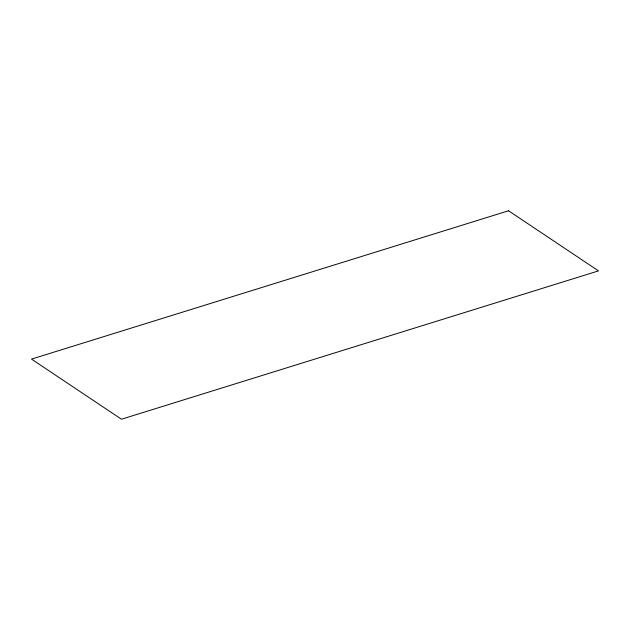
<?xml version="1.0" encoding="UTF-8"?>
<svg xmlns="http://www.w3.org/2000/svg" width="630" height="630" viewBox="0 0 630 630"><rect width="100%" height="100%" fill="white"/><g stroke="black" fill="none" stroke-linecap="round" stroke-linejoin="round"><path stroke-width="0.94" d="M508.544 210.774L31.5 359.108L121.456 419.226L598.5 270.892L508.544 210.774"/></g></svg>
